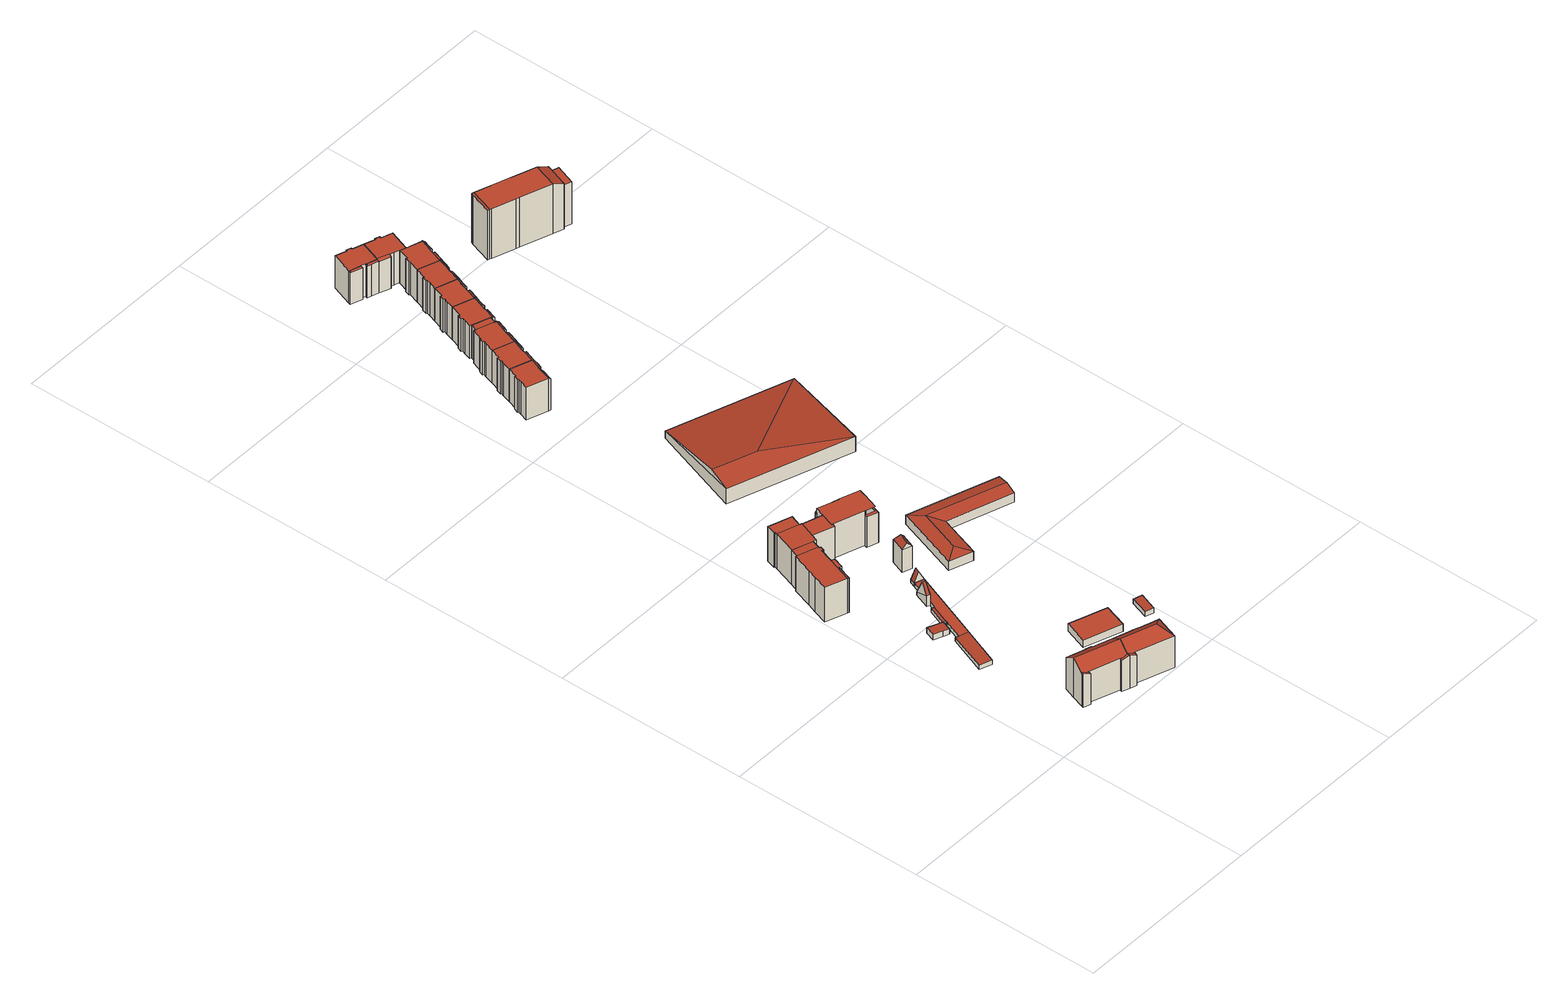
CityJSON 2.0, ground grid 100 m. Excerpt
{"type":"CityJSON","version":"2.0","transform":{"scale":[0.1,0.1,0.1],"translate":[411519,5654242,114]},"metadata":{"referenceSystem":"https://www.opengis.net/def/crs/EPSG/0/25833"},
"CityObjects":{
"building1":{"type":"Building","attributes":{"Gemeindeschluessel":14612000,"Geometrietyp2DReferenz":"3000","function":"31001_9998","roofType":"9999"},"children":["building1-1","building1-2","building1-3"]},
"building1-1":{"type":"BuildingPart","attributes":{"Dachtyp_tdc":"tdcGableRoof","Dachneigung":35.06,"QualitaetDacherkennung":77,"Geometrietyp2DReferenz":"3000","measuredHeight":22.81,"roofType":"3100"},"parents":["building1"],"geometry":[{"type":"MultiSurface","lod":"2","boundaries":[[[0,1,2,3]],[[1,4,5,2]],[[4,6,7,5]],[[6,8,9,7]],[[8,10,11,9]],[[10,12,13,11]],[[12,14,15,13]],[[14,16,17,15]],[[16,18,19,17]],[[20,21,22,23,24,25]],[[16,14,12,10,8,6,4,1]],[[1,0,26,21,20,27,18,16]],[[23,3,2,5,7,9,11,13,15,17,19,24]]],"semantics":{"surfaces":[{"type":"WallSurface"},{"type":"RoofSurface"},{"type":"GroundSurface"}],"values":[0,0,0,0,0,0,0,0,0,0,1,1,2]}}]},
"building1-2":{"type":"BuildingPart","attributes":{"Dachtyp_tdc":"tdcPolyFlatRoof","Dachneigung":21.96,"QualitaetDacherkennung":33,"Geometrietyp2DReferenz":"3000","measuredHeight":19.22,"roofType":"2100"},"parents":["building1"],"geometry":[{"type":"MultiSurface","lod":"2","boundaries":[[[28,29,30,31]],[[29,25,24,30]],[[32,28,31,19,18]],[[32,27,25,29,28]],[[31,30,24,19]]],"semantics":{"surfaces":[{"type":"WallSurface"},{"type":"RoofSurface"},{"type":"GroundSurface"}],"values":[0,0,0,1,2]}}]},
"building1-3":{"type":"BuildingPart","attributes":{"Dachtyp_tdc":"tdcPolyFlatRoof","Dachneigung":22.12,"QualitaetDacherkennung":29,"Geometrietyp2DReferenz":"3000","measuredHeight":19.28,"roofType":"2100"},"parents":["building1"],"geometry":[{"type":"MultiSurface","lod":"2","boundaries":[[[22,33,34,23]],[[33,35,36,34]],[[35,37,0,3,36]],[[35,33,22,26,37]],[[3,23,34,36]]],"semantics":{"surfaces":[{"type":"WallSurface"},{"type":"RoofSurface"},{"type":"GroundSurface"}],"values":[0,0,0,1,2]}}]},
"building2":{"type":"Building","attributes":{"Dachtyp_tdc":"tdcPolyFlatRoof","Gemeindeschluessel":14612000,"Dachneigung":2.84,"QualitaetDacherkennung":76,"Geometrietyp2DReferenz":"3000","measuredHeight":3.27,"function":"31001_2463","roofType":"2100"},"geometry":[{"type":"Solid","lod":"2","boundaries":[[[[38,39,40,41]],[[39,42,43,40]],[[42,44,45,43]],[[44,46,47,45]],[[46,38,41,47]],[[46,44,42,39,38]],[[41,40,43,45,47]]]],"semantics":{"surfaces":[{"type":"WallSurface"},{"type":"RoofSurface"},{"type":"GroundSurface"}],"values":[[0,0,0,0,0,1,2]]}}]},
"building3":{"type":"Building","attributes":{"Gemeindeschluessel":14612000,"Geometrietyp2DReferenz":"3000","function":"31001_2463","roofType":"9999"},"children":["building3-1","building3-2","building3-3","building3-4"]},
"building3-1":{"type":"BuildingPart","attributes":{"Dachtyp_tdc":"tdcPolyFlatRoof","Dachneigung":4.06,"QualitaetDacherkennung":50,"Geometrietyp2DReferenz":"3000","measuredHeight":2.17,"roofType":"2100"},"parents":["building3"],"geometry":[{"type":"MultiSurface","lod":"2","boundaries":[[[48,49,50,51]],[[49,52,53,50]],[[52,54,55,53]],[[54,56,57,55]],[[56,58,59,57]],[[60,48,51,61]],[[60,58,56,54,52,49,48]],[[51,50,53,55,57,59,61]]],"semantics":{"surfaces":[{"type":"WallSurface"},{"type":"RoofSurface"},{"type":"GroundSurface"}],"values":[0,0,0,0,0,0,1,2]}}]},
"building3-2":{"type":"BuildingPart","attributes":{"Dachtyp_tdc":"tdcPolyFlatRoof","Dachneigung":2.86,"QualitaetDacherkennung":88,"Geometrietyp2DReferenz":"3000","measuredHeight":2.48,"roofType":"2100"},"parents":["building3"],"geometry":[{"type":"MultiSurface","lod":"2","boundaries":[[[62,63,64,65]],[[63,66,67,64]],[[68,69,70,71]],[[68,72,73,69]],[[72,62,65,73]],[[72,68,71,74,66,63,62]],[[65,64,67,70,69,73]]],"semantics":{"surfaces":[{"type":"WallSurface"},{"type":"RoofSurface"},{"type":"GroundSurface"}],"values":[0,0,0,0,0,1,2]}}]},
"building3-3":{"type":"BuildingPart","attributes":{"Dachtyp_tdc":"tdcGableRoof","Dachneigung":63.69,"QualitaetDacherkennung":4,"Geometrietyp2DReferenz":"3000","measuredHeight":11.16,"roofType":"3100"},"parents":["building3"],"geometry":[{"type":"MultiSurface","lod":"2","boundaries":[[[75,76,77,78]],[[76,79,80,77]],[[76,75,81]],[[82,83,79,84]],[[75,82,84,81]],[[79,76,81,84]],[[85,78,77,80]],[[82,75,78,85,86]]],"semantics":{"surfaces":[{"type":"WallSurface"},{"type":"RoofSurface"},{"type":"GroundSurface"}],"values":[0,0,0,0,1,1,2,0]}}]},
"building3-4":{"type":"BuildingPart","attributes":{"Dachtyp_tdc":"tdcPolyFlatRoof","Dachneigung":2.64,"QualitaetDacherkennung":63,"Geometrietyp2DReferenz":"3000","measuredHeight":2.46,"roofType":"2100"},"parents":["building3"],"geometry":[{"type":"MultiSurface","lod":"2","boundaries":[[[87,51,67,66]],[[87,88,60,61,51]],[[89,90,57,59,58]],[[90,86,85,57]],[[91,80,79]],[[91,92,93,80]],[[92,94,95,93]],[[94,96,97,95]],[[96,71,70,97]],[[71,96,94,92,91,83,86,90,89,88,87,66,74]],[[67,51,61,59,57,85,80,93,95,97,70]]],"semantics":{"surfaces":[{"type":"WallSurface"},{"type":"RoofSurface"},{"type":"GroundSurface"}],"values":[0,0,0,0,0,0,0,0,0,1,2]}}]},
"building4":{"type":"Building","attributes":{"Gemeindeschluessel":14612000,"Geometrietyp2DReferenz":"3000","function":"31001_9998","roofType":"9999"},"children":["building4-1","building4-2"]},
"building4-1":{"type":"BuildingPart","attributes":{"Dachtyp_tdc":"tdcPolyFlatRoof","Dachneigung":21.98,"QualitaetDacherkennung":33,"Geometrietyp2DReferenz":"3000","measuredHeight":19.22,"roofType":"2100"},"parents":["building4"],"geometry":[{"type":"MultiSurface","lod":"2","boundaries":[[[98,99,100,101]],[[99,28,31,100]],[[28,102,103,104,31]],[[28,99,98,105,102]],[[104,101,100,31]]],"semantics":{"surfaces":[{"type":"WallSurface"},{"type":"RoofSurface"},{"type":"GroundSurface"}],"values":[0,0,0,1,2]}}]},
"building4-2":{"type":"BuildingPart","attributes":{"Dachtyp_tdc":"tdcHipAndGableRoof","Dachneigung":34.93,"QualitaetDacherkennung":73,"Geometrietyp2DReferenz":"3000","measuredHeight":22.81,"roofType":"5000"},"parents":["building4"],"geometry":[{"type":"MultiSurface","lod":"2","boundaries":[[[16,14,15,17]],[[14,106,107,15]],[[106,108,109,107]],[[108,110,111,109]],[[110,112,113,111]],[[112,114,115,113]],[[114,116,117,115]],[[116,118,119,117]],[[118,120,98,101,119]],[[103,16,17,104]],[[118,116,121]],[[116,114,112,110,108,106,14,16,121]],[[16,103,105,120,118,121]],[[17,15,107,109,111,113,115,117,119,101,104]]],"semantics":{"surfaces":[{"type":"WallSurface"},{"type":"RoofSurface"},{"type":"GroundSurface"}],"values":[0,0,0,0,0,0,0,0,0,0,1,1,1,2]}}]},
"building5":{"type":"Building","attributes":{"Gemeindeschluessel":14612000,"Geometrietyp2DReferenz":"3000","function":"31001_9998","roofType":"9999"},"children":["building5-1","building5-2","building5-3","building5-4","building5-5","building5-6","building5-7","building5-8","building5-9","building5-10"]},
"building5-1":{"type":"BuildingPart","attributes":{"Dachtyp_tdc":"tdcPolyFlatRoof","Dachneigung":0,"QualitaetDacherkennung":42,"Geometrietyp2DReferenz":"3000","measuredHeight":19.87,"roofType":"1000"},"parents":["building5"],"geometry":[{"type":"MultiSurface","lod":"2","boundaries":[[[122,123,124,125]],[[126,127,128,129]],[[127,130,131,128]],[[130,132,133,131]],[[132,122,125,133]],[[132,130,127,126,123,122]],[[125,124,129,128,131,133]]],"semantics":{"surfaces":[{"type":"WallSurface"},{"type":"RoofSurface"},{"type":"GroundSurface"}],"values":[0,0,0,0,0,1,2]}}]},
"building5-2":{"type":"BuildingPart","attributes":{"Dachtyp_tdc":"tdcPolyFlatRoof","Dachneigung":0,"QualitaetDacherkennung":76,"Geometrietyp2DReferenz":"3000","measuredHeight":19.95,"roofType":"1000"},"parents":["building5"],"geometry":[{"type":"MultiSurface","lod":"2","boundaries":[[[134,135,136,137]],[[135,138,139,140,136]],[[141,142,143,144,145]],[[142,146,147,143]],[[146,134,137,147]],[[146,142,141,138,135,134]],[[137,136,140,144,143,147]]],"semantics":{"surfaces":[{"type":"WallSurface"},{"type":"RoofSurface"},{"type":"GroundSurface"}],"values":[0,0,0,0,0,1,2]}}]},
"building5-3":{"type":"BuildingPart","attributes":{"Dachtyp_tdc":"tdcPolyFlatRoof","Dachneigung":0,"QualitaetDacherkennung":43,"Geometrietyp2DReferenz":"3000","measuredHeight":19.89,"roofType":"1000"},"parents":["building5"],"geometry":[{"type":"MultiSurface","lod":"2","boundaries":[[[139,148,149,140]],[[148,150,151,149]],[[150,152,153,151]],[[152,154,155,153]],[[154,156,157,155]],[[158,159,160,161]],[[158,162,163,159]],[[162,164,165,163]],[[164,166,167,165]],[[166,145,144,167]],[[145,166,164,162,158,161,156,154,152,150,148,139]],[[140,149,151,153,155,157,160,159,163,165,167,144]]],"semantics":{"surfaces":[{"type":"WallSurface"},{"type":"RoofSurface"},{"type":"GroundSurface"}],"values":[0,0,0,0,0,0,0,0,0,0,1,2]}}]},
"building5-4":{"type":"BuildingPart","attributes":{"Dachtyp_tdc":"tdcPolyFlatRoof","Dachneigung":0,"QualitaetDacherkennung":43,"Geometrietyp2DReferenz":"3000","measuredHeight":19.87,"roofType":"1000"},"parents":["building5"],"geometry":[{"type":"MultiSurface","lod":"2","boundaries":[[[168,169,170,171]],[[169,172,173,170]],[[174,175,176,177]],[[174,172,169,168,178,175]],[[176,179,171,170,173,177]]],"semantics":{"surfaces":[{"type":"WallSurface"},{"type":"RoofSurface"},{"type":"GroundSurface"}],"values":[0,0,0,1,2]}}]},
"building5-5":{"type":"BuildingPart","attributes":{"Dachtyp_tdc":"tdcFreeFormRoof","Dachneigung":63.16,"QualitaetDacherkennung":35,"Geometrietyp2DReferenz":"3000","measuredHeight":18.07,"roofType":"5000"},"parents":["building5"],"geometry":[{"type":"MultiSurface","lod":"2","boundaries":[[[180,181,182,183]],[[180,183,184]],[[181,180,184,185]],[[186,187,188,189]],[[184,183,187,186]],[[183,182,188,187]],[[182,185,189,188]],[[181,185,182]]],"semantics":{"surfaces":[{"type":"RoofSurface"},{"type":"WallSurface"},{"type":"GroundSurface"}],"values":[0,1,0,2,1,1,1,0]}}]},
"building5-6":{"type":"BuildingPart","attributes":{"Dachtyp_tdc":"tdcPolyFlatRoof","Dachneigung":0,"QualitaetDacherkennung":29,"Geometrietyp2DReferenz":"3000","measuredHeight":17.61,"roofType":"1000"},"parents":["building5"],"geometry":[{"type":"MultiSurface","lod":"2","boundaries":[[[190,191,192,193]],[[191,194,195,192]],[[194,196,197,195]],[[196,198,199,197]],[[198,196,194,191,190]],[[193,192,195,197,199]]],"semantics":{"surfaces":[{"type":"WallSurface"},{"type":"RoofSurface"},{"type":"GroundSurface"}],"values":[0,0,0,0,1,2]}}]},
"building5-7":{"type":"BuildingPart","attributes":{"Dachtyp_tdc":"tdcPolyFlatRoof","Dachneigung":0,"QualitaetDacherkennung":65,"Geometrietyp2DReferenz":"3000","measuredHeight":19.89,"roofType":"1000"},"parents":["building5"],"geometry":[{"type":"MultiSurface","lod":"2","boundaries":[[[156,200,201,157]],[[202,161,160,203]],[[161,202,200,156]],[[157,201,203,160]]],"semantics":{"surfaces":[{"type":"WallSurface"},{"type":"RoofSurface"},{"type":"GroundSurface"}],"values":[0,0,1,2]}}]},
"building5-8":{"type":"BuildingPart","attributes":{"Dachtyp_tdc":"tdcPolyFlatRoof","Dachneigung":0,"QualitaetDacherkennung":63,"Geometrietyp2DReferenz":"3000","measuredHeight":19.95,"roofType":"1000"},"parents":["building5"],"geometry":[{"type":"MultiSurface","lod":"2","boundaries":[[[204,205,190,193,189,185]],[[206,207,208,209,199,198]],[[210,211,168,171,212,213]],[[214,215,184,186,176,175]],[[214,216,211,210,217,207,206,205,204,215]],[[186,189,193,199,209,218,212,171,179,176]]],"semantics":{"surfaces":[{"type":"WallSurface"},{"type":"RoofSurface"},{"type":"GroundSurface"}],"values":[0,0,0,0,1,2]}}]},
"building5-9":{"type":"BuildingPart","attributes":{"Dachtyp_tdc":"tdcPolyFlatRoof","Dachneigung":0,"QualitaetDacherkennung":65,"Geometrietyp2DReferenz":"3000","measuredHeight":19.96,"roofType":"1000"},"parents":["building5"],"geometry":[{"type":"MultiSurface","lod":"2","boundaries":[[[219,220,126,129,201,200]],[[221,222,174,177,124,123]],[[223,224,225,173,172]],[[224,226,202,203,225]],[[226,224,223,222,221,220,219]],[[201,129,124,177,173,225,203]]],"semantics":{"surfaces":[{"type":"WallSurface"},{"type":"RoofSurface"},{"type":"GroundSurface"}],"values":[0,0,0,0,1,2]}}]},
"building5-10":{"type":"BuildingPart","attributes":{"Dachtyp_tdc":"tdcPolyFlatRoof","Dachneigung":0,"QualitaetDacherkennung":24,"Geometrietyp2DReferenz":"3000","measuredHeight":17.61,"roofType":"1000"},"parents":["building5"],"geometry":[{"type":"MultiSurface","lod":"2","boundaries":[[[227,213,212,228]],[[208,229,230,209]],[[229,231,232,230]],[[231,227,228,232]],[[231,229,208,233,213,227]],[[228,212,218,209,230,232]]],"semantics":{"surfaces":[{"type":"WallSurface"},{"type":"RoofSurface"},{"type":"GroundSurface"}],"values":[0,0,0,0,1,2]}}]},
"building6":{"type":"Building","attributes":{"Dachtyp_tdc":"tdcGableRoof","Gemeindeschluessel":14612000,"Dachneigung":68.28,"QualitaetDacherkennung":8,"Geometrietyp2DReferenz":"3000","measuredHeight":7.59,"function":"31001_9998","roofType":"3100"},"geometry":[{"type":"Solid","lod":"2","boundaries":[[[[234,235,236,237]],[[235,238,239,236]],[[238,94,240,239]],[[94,234,237,240]],[[238,235,241]],[[234,94,242]],[[235,234,242,241]],[[94,238,241,242]],[[237,236,239,240]]]],"semantics":{"surfaces":[{"type":"WallSurface"},{"type":"RoofSurface"},{"type":"GroundSurface"}],"values":[[0,0,0,0,0,0,1,1,2]]}}]},
"building7":{"type":"Building","attributes":{"Dachtyp_tdc":"tdcPolyFlatRoof","Gemeindeschluessel":14612000,"Dachneigung":0,"QualitaetDacherkennung":39,"Geometrietyp2DReferenz":"3000","measuredHeight":4.25,"function":"31001_9998","roofType":"1000"},"geometry":[{"type":"Solid","lod":"2","boundaries":[[[[243,244,245,246]],[[244,247,248,245]],[[247,249,250,248]],[[249,243,246,250]],[[249,247,244,243]],[[246,245,248,250]]]],"semantics":{"surfaces":[{"type":"WallSurface"},{"type":"RoofSurface"},{"type":"GroundSurface"}],"values":[[0,0,0,0,1,2]]}}]},
"building8":{"type":"Building","attributes":{"Dachtyp_tdc":"tdcFreeFormRoof","Gemeindeschluessel":14612000,"Dachneigung":50.84,"QualitaetDacherkennung":5,"Geometrietyp2DReferenz":"3000","measuredHeight":16.17,"function":"31001_9998","roofType":"5000"},"geometry":[{"type":"Solid","lod":"2","boundaries":[[[[251,252,253,254]],[[252,255,256,253]],[[255,257,258,256]],[[257,251,254,258]],[[259,257,255]],[[260,259,255,252]],[[260,252,251]],[[259,260,251,257]],[[254,253,256,258]]]],"semantics":{"surfaces":[{"type":"WallSurface"},{"type":"RoofSurface"},{"type":"GroundSurface"}],"values":[[0,0,0,0,0,1,1,1,2]]}}]},
"building9":{"type":"Building","attributes":{"Dachtyp_tdc":"tdcPolyFlatRoof","Gemeindeschluessel":14612000,"Dachneigung":0,"QualitaetDacherkennung":42,"Geometrietyp2DReferenz":"3000","measuredHeight":3.91,"function":"31001_9998","roofType":"1000"},"geometry":[{"type":"Solid","lod":"2","boundaries":[[[[261,262,263,264]],[[262,265,266,263]],[[265,267,268,266]],[[267,269,270,268]],[[269,271,272,270]],[[271,273,274,272]],[[273,275,276,274]],[[275,261,264,276]],[[275,273,271,269,267,265,262,261]],[[264,263,266,268,270,272,274,276]]]],"semantics":{"surfaces":[{"type":"WallSurface"},{"type":"RoofSurface"},{"type":"GroundSurface"}],"values":[[0,0,0,0,0,0,0,0,1,2]]}}]},
"building10":{"type":"Building","attributes":{"Dachtyp_tdc":"tdcPolyFlatRoof","Gemeindeschluessel":14612000,"Dachneigung":5.06,"QualitaetDacherkennung":62,"Geometrietyp2DReferenz":"3000","measuredHeight":3.01,"function":"31001_9998","roofType":"2100"},"geometry":[{"type":"Solid","lod":"2","boundaries":[[[[277,278,279,280]],[[278,281,282,279]],[[281,283,284,282]],[[283,277,280,284]],[[283,281,278,277]],[[280,279,282,284]]]],"semantics":{"surfaces":[{"type":"WallSurface"},{"type":"RoofSurface"},{"type":"GroundSurface"}],"values":[[0,0,0,0,1,2]]}}]},
"building11":{"type":"Building","attributes":{"Gemeindeschluessel":14612000,"Geometrietyp2DReferenz":"3000","function":"31001_9998","roofType":"9999"},"children":["building11-1","building11-2","building11-3"]},
"building11-1":{"type":"BuildingPart","attributes":{"Dachtyp_tdc":"tdcPolyFlatRoof","Dachneigung":46.81,"QualitaetDacherkennung":50,"Geometrietyp2DReferenz":"3000","measuredHeight":19.38,"roofType":"2100"},"parents":["building11"],"geometry":[{"type":"MultiSurface","lod":"2","boundaries":[[[285,286,287,288,289]],[[286,290,291,287]],[[290,292,293,294,291]],[[292,290,286,285]],[[288,287,291,294]]],"semantics":{"surfaces":[{"type":"WallSurface"},{"type":"RoofSurface"},{"type":"GroundSurface"}],"values":[0,0,0,1,2]}}]},
"building11-2":{"type":"BuildingPart","attributes":{"Dachtyp_tdc":"tdcPolyFlatRoof","Dachneigung":0,"QualitaetDacherkennung":84,"Geometrietyp2DReferenz":"3000","measuredHeight":18.9,"roofType":"1000"},"parents":["building11"],"geometry":[{"type":"MultiSurface","lod":"2","boundaries":[[[295,289,288,296,297]],[[293,298,299,294]],[[298,300,301,299]],[[300,302,303,301]],[[302,304,305,303]],[[304,306,307,305]],[[306,308,309,307]],[[308,310,311,309]],[[310,312,313,311]],[[312,314,313]],[[312,310,308,306,304,302,300,298,293,289,295]],[[296,288,294,299,301,303,305,307,309,311,313]]],"semantics":{"surfaces":[{"type":"WallSurface"},{"type":"RoofSurface"},{"type":"GroundSurface"}],"values":[0,0,0,0,0,0,0,0,0,0,1,2]}}]},
"building11-3":{"type":"BuildingPart","attributes":{"Dachtyp_tdc":"tdcPolyFlatRoof","Dachneigung":4.89,"QualitaetDacherkennung":48,"Geometrietyp2DReferenz":"3000","measuredHeight":18.56,"roofType":"2100"},"parents":["building11"],"geometry":[{"type":"MultiSurface","lod":"2","boundaries":[[[314,315,316,313]],[[315,317,318,316]],[[317,319,320,318]],[[319,297,296,320]],[[319,317,315,314,297]],[[296,313,316,318,320]]],"semantics":{"surfaces":[{"type":"WallSurface"},{"type":"RoofSurface"},{"type":"GroundSurface"}],"values":[0,0,0,0,1,2]}}]},
"building12":{"type":"Building","attributes":{"name":"Hochschule für Technik und Wirtschaft Dresden","Dachtyp_tdc":"tdcFreeFormRoof","Gemeindeschluessel":14612000,"Dachneigung":13.19,"QualitaetDacherkennung":91,"Geometrietyp2DReferenz":"3000","measuredHeight":6.65,"function":"31001_3023","roofType":"5000"},"geometry":[{"type":"Solid","lod":"2","boundaries":[[[[321,322,323,324]],[[322,325,326,323]],[[327,328,322,321]],[[327,321,329]],[[330,328,327,329,331]],[[332,330,331,333]],[[332,333,325]],[[328,330,332,325,322]],[[326,334,335,336,324,323]],[[325,333,334,326]],[[333,331,335,334]],[[331,329,336,335]],[[329,321,324,336]]]],"semantics":{"surfaces":[{"type":"WallSurface"},{"type":"RoofSurface"},{"type":"GroundSurface"}],"values":[[0,0,1,1,1,1,0,1,2,0,0,0,0]]}}]},
"building13":{"type":"Building","attributes":{"Gemeindeschluessel":14612000,"Geometrietyp2DReferenz":"3000","function":"31001_9998","roofType":"9999"},"children":["building13-1","building13-2","building13-3"]},
"building13-1":{"type":"BuildingPart","attributes":{"Dachtyp_tdc":"tdcPolyFlatRoof","Dachneigung":5.37,"QualitaetDacherkennung":50,"Geometrietyp2DReferenz":"3000","measuredHeight":18.57,"roofType":"2100"},"parents":["building13"],"geometry":[{"type":"MultiSurface","lod":"2","boundaries":[[[337,315,316,338]],[[315,314,313,316]],[[339,337,338,340]],[[339,314,315,337]],[[338,316,313,340]]],"semantics":{"surfaces":[{"type":"WallSurface"},{"type":"RoofSurface"},{"type":"GroundSurface"}],"values":[0,0,0,1,2]}}]},
"building13-2":{"type":"BuildingPart","attributes":{"Dachtyp_tdc":"tdcPolyFlatRoof","Dachneigung":45.62,"QualitaetDacherkennung":41,"Geometrietyp2DReferenz":"3000","measuredHeight":19.52,"roofType":"2100"},"parents":["building13"],"geometry":[{"type":"MultiSurface","lod":"2","boundaries":[[[341,342,343,344,345]],[[342,346,347,343]],[[346,348,349,347]],[[348,350,351,352,349]],[[348,346,342,341,350]],[[352,344,343,347,349]]],"semantics":{"surfaces":[{"type":"WallSurface"},{"type":"RoofSurface"},{"type":"GroundSurface"}],"values":[0,0,0,0,1,2]}}]},
"building13-3":{"type":"BuildingPart","attributes":{"Dachtyp_tdc":"tdcPolyFlatRoof","Dachneigung":0,"QualitaetDacherkennung":84,"Geometrietyp2DReferenz":"3000","measuredHeight":18.9,"roofType":"1000"},"parents":["building13"],"geometry":[{"type":"MultiSurface","lod":"2","boundaries":[[[312,310,311,313,314]],[[310,353,354,311]],[[353,355,356,354]],[[355,357,358,356]],[[357,359,360,358]],[[359,361,362,360]],[[361,363,364,362]],[[363,345,344,364]],[[345,363,361,359,357,355,353,310,312,365,351]],[[352,340,313,311,354,356,358,360,362,364,344]],[[351,365,339,340,352]]],"semantics":{"surfaces":[{"type":"WallSurface"},{"type":"RoofSurface"},{"type":"GroundSurface"}],"values":[0,0,0,0,0,0,0,0,1,2,0]}}]},
"building14":{"type":"Building","attributes":{"name":"Hochschule für Technik und Wirtschaft Dresden","Dachtyp_tdc":"tdcHipAndGableRoof","Gemeindeschluessel":14612000,"Dachneigung":10.08,"QualitaetDacherkennung":5,"Geometrietyp2DReferenz":"3000","measuredHeight":10.89,"function":"31001_3023","roofType":"5000"},"geometry":[{"type":"Solid","lod":"2","boundaries":[[[[366,367,368,369]],[[367,370,371,368]],[[370,372,373,371]],[[372,366,369,373]],[[370,367,374]],[[366,372,375]],[[367,366,375,374]],[[372,370,374,375]],[[369,368,371,373]]]],"semantics":{"surfaces":[{"type":"WallSurface"},{"type":"RoofSurface"},{"type":"GroundSurface"}],"values":[[0,0,0,0,1,0,1,1,2]]}}]},
"building15":{"type":"Building","attributes":{"Gemeindeschluessel":14612000,"Geometrietyp2DReferenz":"3000","function":"31001_9998","roofType":"9999"},"children":["building15-1","building15-2","building15-3","building15-4"]},
"building15-1":{"type":"BuildingPart","attributes":{"Dachtyp_tdc":"tdcPolyFlatRoof","Dachneigung":0,"QualitaetDacherkennung":70,"Geometrietyp2DReferenz":"3000","measuredHeight":19.06,"roofType":"1000"},"parents":["building15"],"geometry":[{"type":"MultiSurface","lod":"2","boundaries":[[[376,377,378]],[[376,379,380,377]],[[379,381,382,380]],[[381,383,384,385,382]],[[383,381,379,376]],[[377,380,382,385]]],"semantics":{"surfaces":[{"type":"WallSurface"},{"type":"RoofSurface"},{"type":"GroundSurface"}],"values":[0,0,0,0,1,2]}}]},
"building15-2":{"type":"BuildingPart","attributes":{"Dachtyp_tdc":"tdcPolyFlatRoof","Dachneigung":40.43,"QualitaetDacherkennung":40,"Geometrietyp2DReferenz":"3000","measuredHeight":19.47,"roofType":"2100"},"parents":["building15"],"geometry":[{"type":"MultiSurface","lod":"2","boundaries":[[[386,387,388,389,390]],[[387,391,343,388]],[[391,392,344,343]],[[392,341,345,344]],[[392,391,387,386,341]],[[389,388,343,344]]],"semantics":{"surfaces":[{"type":"WallSurface"},{"type":"RoofSurface"},{"type":"GroundSurface"}],"values":[0,0,0,0,1,2]}}]},
"building15-3":{"type":"BuildingPart","attributes":{"Dachtyp_tdc":"tdcPolyFlatRoof","Dachneigung":39.98,"QualitaetDacherkennung":31,"Geometrietyp2DReferenz":"3000","measuredHeight":19.41,"roofType":"2100"},"parents":["building15"],"geometry":[{"type":"MultiSurface","lod":"2","boundaries":[[[393,394,395,396]],[[394,397,398,399,395]],[[400,401,402,403,404]],[[401,405,406,402]],[[405,393,396,406]],[[405,401,400,397,394,393]],[[396,395,399,403,402,406]]],"semantics":{"surfaces":[{"type":"WallSurface"},{"type":"RoofSurface"},{"type":"GroundSurface"}],"values":[0,0,0,0,0,1,2]}}]},
"building15-4":{"type":"BuildingPart","attributes":{"Dachtyp_tdc":"tdcPolyFlatRoof","Dachneigung":0,"QualitaetDacherkennung":83,"Geometrietyp2DReferenz":"3000","measuredHeight":18.92,"roofType":"1000"},"parents":["building15"],"geometry":[{"type":"MultiSurface","lod":"2","boundaries":[[[384,407,408,385]],[[407,404,403,408]],[[398,390,389,399]],[[345,363,364,344]],[[363,409,410,364]],[[409,411,412,410]],[[411,413,414,412]],[[413,415,416,414]],[[415,417,418,416]],[[417,419,420,418]],[[419,378,377,420]],[[419,417,415,413,411,409,363,345,390,398,404,407,384,378]],[[385,408,403,399,389,344,364,410,412,414,416,418,420,377]]],"semantics":{"surfaces":[{"type":"WallSurface"},{"type":"RoofSurface"},{"type":"GroundSurface"}],"values":[0,0,0,0,0,0,0,0,0,0,0,1,2]}}]},
"building16":{"type":"Building","attributes":{"Gemeindeschluessel":14612000,"Geometrietyp2DReferenz":"3000","function":"31001_9998","roofType":"9999"},"children":["building16-1","building16-2","building16-3"]},
"building16-1":{"type":"BuildingPart","attributes":{"Dachtyp_tdc":"tdcPolyFlatRoof","Dachneigung":42.52,"QualitaetDacherkennung":29,"Geometrietyp2DReferenz":"3000","measuredHeight":19.48,"roofType":"2100"},"parents":["building16"],"geometry":[{"type":"MultiSurface","lod":"2","boundaries":[[[421,422,423,424,425,426]],[[427,428,429,430,431,432]],[[425,424,429,428,433]],[[424,423,430,429]],[[423,422,431,430]],[[422,421,432,431]],[[421,426,434,427,432]]],"semantics":{"surfaces":[{"type":"RoofSurface"},{"type":"GroundSurface"},{"type":"WallSurface"}],"values":[0,1,2,2,2,2,2]}}]},
"building16-2":{"type":"BuildingPart","attributes":{"Dachtyp_tdc":"tdcPolyFlatRoof","Dachneigung":0,"QualitaetDacherkennung":81,"Geometrietyp2DReferenz":"3000","measuredHeight":18.96,"roofType":"1000"},"parents":["building16"],"geometry":[{"type":"MultiSurface","lod":"2","boundaries":[[[434,435,436,437,427]],[[438,439,382,440,441]],[[439,442,380,382]],[[442,443,444,380]],[[443,445,446,444]],[[445,447,448,446]],[[447,449,450,448]],[[449,451,452,450]],[[451,453,454,452]],[[453,455,456,454]],[[455,433,428,456]],[[455,453,451,449,447,445,443,442,439,438,435,434,433]],[[428,427,437,440,382,380,444,446,448,450,452,454,456]]],"semantics":{"surfaces":[{"type":"WallSurface"},{"type":"RoofSurface"},{"type":"GroundSurface"}],"values":[0,0,0,0,0,0,0,0,0,0,0,1,2]}}]},
"building16-3":{"type":"BuildingPart","attributes":{"Dachtyp_tdc":"tdcPolyFlatRoof","Dachneigung":24.58,"QualitaetDacherkennung":44,"Geometrietyp2DReferenz":"3000","measuredHeight":18.79,"roofType":"2100"},"parents":["building16"],"geometry":[{"type":"MultiSurface","lod":"2","boundaries":[[[457,458,459,460]],[[458,441,440,459]],[[436,457,460,437]],[[436,441,458,457]],[[460,459,440,437]]],"semantics":{"surfaces":[{"type":"WallSurface"},{"type":"RoofSurface"},{"type":"GroundSurface"}],"values":[0,0,0,1,2]}}]},
"building17":{"type":"Building","attributes":{"Gemeindeschluessel":14612000,"Geometrietyp2DReferenz":"3000","function":"31001_9998","roofType":"9999"},"children":["building17-1","building17-2","building17-3"]},
"building17-1":{"type":"BuildingPart","attributes":{"Dachtyp_tdc":"tdcPolyFlatRoof","Dachneigung":26.37,"QualitaetDacherkennung":40,"Geometrietyp2DReferenz":"3000","measuredHeight":18.81,"roofType":"2100"},"parents":["building17"],"geometry":[{"type":"MultiSurface","lod":"2","boundaries":[[[461,462,463,464]],[[465,466,467,468]],[[462,469,470,463]],[[466,461,464,467]],[[466,465,469,462,461]],[[464,463,470,468,467]]],"semantics":{"surfaces":[{"type":"WallSurface"},{"type":"RoofSurface"},{"type":"GroundSurface"}],"values":[0,0,0,0,1,2]}}]},
"building17-2":{"type":"BuildingPart","attributes":{"Dachtyp_tdc":"tdcPolyFlatRoof","Dachneigung":0,"QualitaetDacherkennung":50,"Geometrietyp2DReferenz":"3000","measuredHeight":18.59,"roofType":"1000"},"parents":["building17"],"geometry":[{"type":"MultiSurface","lod":"2","boundaries":[[[471,472,473,474]],[[472,475,430,473]],[[475,476,429,430]],[[476,475,472,471]],[[474,473,430,429]]],"semantics":{"surfaces":[{"type":"WallSurface"},{"type":"RoofSurface"},{"type":"GroundSurface"}],"values":[0,0,0,1,2]}}]},
"building17-3":{"type":"BuildingPart","attributes":{"Dachtyp_tdc":"tdcPolyFlatRoof","Dachneigung":0,"QualitaetDacherkennung":83,"Geometrietyp2DReferenz":"3000","measuredHeight":18.95,"roofType":"1000"},"parents":["building17"],"geometry":[{"type":"MultiSurface","lod":"2","boundaries":[[[477,478,471,474,470,469]],[[479,429,476]],[[479,455,456,429]],[[455,480,481,456]],[[480,482,483,481]],[[482,484,485,483]],[[484,486,487,485]],[[486,488,489,487]],[[488,490,491,489]],[[490,492,465,468,491]],[[492,490,488,486,484,482,480,455,479,478,477]],[[470,474,429,456,481,483,485,487,489,491,468]]],"semantics":{"surfaces":[{"type":"WallSurface"},{"type":"RoofSurface"},{"type":"GroundSurface"}],"values":[0,0,0,0,0,0,0,0,0,0,1,2]}}]},
"building18":{"type":"Building","attributes":{"Gemeindeschluessel":14612000,"Geometrietyp2DReferenz":"3000","function":"31001_9998","roofType":"9999"},"children":["building18-1","building18-2","building18-3"]},
"building18-1":{"type":"BuildingPart","attributes":{"Dachtyp_tdc":"tdcFreeFormRoof","Dachneigung":58.13,"QualitaetDacherkennung":10,"Geometrietyp2DReferenz":"3000","measuredHeight":19.27,"roofType":"5000"},"parents":["building18"],"geometry":[{"type":"MultiSurface","lod":"2","boundaries":[[[493,494,495,496]],[[494,497,498,495]],[[497,499,500,498]],[[501,499,497]],[[502,501,497,494]],[[502,494,493]],[[501,502,493,499]],[[496,495,498,500]]],"semantics":{"surfaces":[{"type":"WallSurface"},{"type":"RoofSurface"},{"type":"GroundSurface"}],"values":[0,0,0,1,1,1,1,2]}}]},
"building18-2":{"type":"BuildingPart","attributes":{"Dachtyp_tdc":"tdcPolyFlatRoof","Dachneigung":0,"QualitaetDacherkennung":70,"Geometrietyp2DReferenz":"3000","measuredHeight":18.79,"roofType":"1000"},"parents":["building18"],"geometry":[{"type":"MultiSurface","lod":"2","boundaries":[[[503,504,505,500]],[[504,506,507,505]],[[506,508,509,507]],[[508,510,511,509]],[[510,512,513,511]],[[512,514,515,513]],[[514,516,517,515]],[[516,518,519,520,517]],[[521,522,493,496,523,524]],[[503,500,499]],[[522,521,518,516,514,512,510,508,506,504,503]],[[505,507,509,511,513,515,517,520,523,496,500]]],"semantics":{"surfaces":[{"type":"WallSurface"},{"type":"RoofSurface"},{"type":"GroundSurface"}],"values":[0,0,0,0,0,0,0,0,0,0,1,2]}}]},
"building18-3":{"type":"BuildingPart","attributes":{"Dachtyp_tdc":"tdcFreeFormRoof","Dachneigung":58.05,"QualitaetDacherkennung":8,"Geometrietyp2DReferenz":"3000","measuredHeight":19.35,"roofType":"5000"},"parents":["building18"],"geometry":[{"type":"MultiSurface","lod":"2","boundaries":[[[519,525,526,520]],[[525,527,528,526]],[[527,529,530,528]],[[529,531,532,530]],[[531,524,523,532]],[[531,529,527,533,534]],[[527,525,519,533]],[[519,524,534,533]],[[534,524,531]],[[520,526,528,530,532,523]]],"semantics":{"surfaces":[{"type":"WallSurface"},{"type":"RoofSurface"},{"type":"GroundSurface"}],"values":[0,0,0,0,0,1,1,1,1,2]}}]},
"building19":{"type":"Building","attributes":{"Gemeindeschluessel":14612000,"Geometrietyp2DReferenz":"3000","function":"31001_9998","roofType":"9999"},"children":["building19-1","building19-2","building19-3"]},
"building19-1":{"type":"BuildingPart","attributes":{"Dachtyp_tdc":"tdcPolyFlatRoof","Dachneigung":45.02,"QualitaetDacherkennung":40,"Geometrietyp2DReferenz":"3000","measuredHeight":19.39,"roofType":"2100"},"parents":["building19"],"geometry":[{"type":"MultiSurface","lod":"2","boundaries":[[[535,536,537]],[[535,538,539,536]],[[538,540,541,539]],[[540,542,543,541]],[[542,544,545,546,543]],[[542,540,538,535,544]],[[546,536,539,541,543]]],"semantics":{"surfaces":[{"type":"WallSurface"},{"type":"RoofSurface"},{"type":"GroundSurface"}],"values":[0,0,0,0,0,1,2]}}]},
"building19-2":{"type":"BuildingPart","attributes":{"Dachtyp_tdc":"tdcPolyFlatRoof","Dachneigung":0,"QualitaetDacherkennung":83,"Geometrietyp2DReferenz":"3000","measuredHeight":18.92,"roofType":"1000"},"parents":["building19"],"geometry":[{"type":"MultiSurface","lod":"2","boundaries":[[[545,547,548,546]],[[549,492,468,550]],[[492,490,491,468]],[[490,551,552,491]],[[551,553,554,552]],[[553,555,556,554]],[[555,557,558,556]],[[557,559,560,558]],[[559,561,562,560]],[[561,537,536,562]],[[537,561,559,557,555,553,551,490,492,549,547,545]],[[546,548,550,468,491,552,554,556,558,560,562,536]]],"semantics":{"surfaces":[{"type":"WallSurface"},{"type":"RoofSurface"},{"type":"GroundSurface"}],"values":[0,0,0,0,0,0,0,0,0,0,1,2]}}]},
"building19-3":{"type":"BuildingPart","attributes":{"Dachtyp_tdc":"tdcPolyFlatRoof","Dachneigung":43.93,"QualitaetDacherkennung":33,"Geometrietyp2DReferenz":"3000","measuredHeight":19.42,"roofType":"2100"},"parents":["building19"],"geometry":[{"type":"MultiSurface","lod":"2","boundaries":[[[563,564,565,548,547]],[[564,566,467,565]],[[566,567,549,550,467]],[[567,566,564,563]],[[548,565,467,550]]],"semantics":{"surfaces":[{"type":"WallSurface"},{"type":"RoofSurface"},{"type":"GroundSurface"}],"values":[0,0,0,1,2]}}]},
"building20":{"type":"Building","attributes":{"Gemeindeschluessel":14612000,"Geometrietyp2DReferenz":"3000","function":"31001_9998","roofType":"9999"},"children":["building20-1","building20-2"]},
"building20-1":{"type":"BuildingPart","attributes":{"Dachtyp_tdc":"tdcPolyFlatRoof","Dachneigung":42.31,"QualitaetDacherkennung":13,"Geometrietyp2DReferenz":"3000","measuredHeight":19.32,"roofType":"2100"},"parents":["building20"],"geometry":[{"type":"MultiSurface","lod":"2","boundaries":[[[568,569,570,526,528]],[[571,572,573,574,575]],[[572,568,528,573]],[[572,571,569,568]],[[528,526,574,573]]],"semantics":{"surfaces":[{"type":"WallSurface"},{"type":"RoofSurface"},{"type":"GroundSurface"}],"values":[0,0,0,1,2]}}]},
"building20-2":{"type":"BuildingPart","attributes":{"Dachtyp_tdc":"tdcPolyFlatRoof","Dachneigung":0,"QualitaetDacherkennung":70,"Geometrietyp2DReferenz":"3000","measuredHeight":18.83,"roofType":"1000"},"parents":["building20"],"geometry":[{"type":"MultiSurface","lod":"2","boundaries":[[[576,577,578,579]],[[577,580,581,578]],[[570,516,517,526]],[[516,582,583,517]],[[582,584,585,583]],[[584,586,587,585]],[[586,588,589,587]],[[588,590,591,589]],[[590,592,593,591]],[[592,576,579,593]],[[592,590,588,586,584,582,516,570,575,580,577,576]],[[579,578,581,574,526,517,583,585,587,589,591,593]],[[580,575,574,581]]],"semantics":{"surfaces":[{"type":"WallSurface"},{"type":"RoofSurface"},{"type":"GroundSurface"}],"values":[0,0,0,0,0,0,0,0,0,0,1,2,0]}}]},
"building21":{"type":"Building","attributes":{"Gemeindeschluessel":14612000,"Geometrietyp2DReferenz":"3000","function":"31001_9998","roofType":"9999"},"children":["building21-1","building21-2","building21-3"]},
"building21-1":{"type":"BuildingPart","attributes":{"Dachtyp_tdc":"tdcPolyFlatRoof","Dachneigung":0,"QualitaetDacherkennung":76,"Geometrietyp2DReferenz":"3000","measuredHeight":18.91,"roofType":"1000"},"parents":["building21"],"geometry":[{"type":"MultiSurface","lod":"2","boundaries":[[[594,595,596,597,598]],[[537,536,599]],[[537,561,562,536]],[[561,600,601,562]],[[600,602,603,601]],[[602,604,605,603]],[[604,606,607,605]],[[606,577,608,607]],[[577,576,609,608]],[[576,610,611,609]],[[610,576,577,606,604,602,600,561,537,595,594]],[[598,597,536,562,601,603,605,607,608,609,611]]],"semantics":{"surfaces":[{"type":"WallSurface"},{"type":"RoofSurface"},{"type":"GroundSurface"}],"values":[0,0,0,0,0,0,0,0,0,0,1,2]}}]},
"building21-2":{"type":"BuildingPart","attributes":{"Dachtyp_tdc":"tdcPolyFlatRoof","Dachneigung":45.28,"QualitaetDacherkennung":28,"Geometrietyp2DReferenz":"3000","measuredHeight":19.44,"roofType":"2100"},"parents":["building21"],"geometry":[{"type":"MultiSurface","lod":"2","boundaries":[[[612,613,614,611,610]],[[613,615,616,614]],[[615,617,618,616]],[[617,619,594,598,618]],[[617,615,613,612,619]],[[598,611,614,616,618]]],"semantics":{"surfaces":[{"type":"WallSurface"},{"type":"RoofSurface"},{"type":"GroundSurface"}],"values":[0,0,0,0,1,2]}}]},
"building21-3":{"type":"BuildingPart","attributes":{"Dachtyp_tdc":"tdcPolyFlatRoof","Dachneigung":0,"QualitaetDacherkennung":45,"Geometrietyp2DReferenz":"3000","measuredHeight":18.5,"roofType":"1000"},"parents":["building21"],"geometry":[{"type":"MultiSurface","lod":"2","boundaries":[[[620,621,539,622]],[[621,599,536,539]],[[596,620,622,597]],[[596,599,621,620]],[[622,539,536,597]]],"semantics":{"surfaces":[{"type":"WallSurface"},{"type":"RoofSurface"},{"type":"GroundSurface"}],"values":[0,0,0,1,2]}}]},
"building22":{"type":"Building","attributes":{"Gemeindeschluessel":14612000,"Geometrietyp2DReferenz":"3000","function":"31001_9998","roofType":"9999"},"children":["building22-1","building22-2","building22-3"]},
"building22-1":{"type":"BuildingPart","attributes":{"Dachtyp_tdc":"tdcPolyFlatRoof","Dachneigung":0,"QualitaetDacherkennung":52,"Geometrietyp2DReferenz":"3000","measuredHeight":24.38,"roofType":"1000"},"parents":["building22"],"geometry":[{"type":"MultiSurface","lod":"2","boundaries":[[[623,624,625,626]],[[624,627,628,625]],[[627,629,630,628]],[[629,627,624,623]],[[626,625,628,630]]],"semantics":{"surfaces":[{"type":"WallSurface"},{"type":"RoofSurface"},{"type":"GroundSurface"}],"values":[0,0,0,1,2]}}]},
"building22-2":{"type":"BuildingPart","attributes":{"Dachtyp_tdc":"tdcCutGableRoof","Dachneigung":0.07,"QualitaetDacherkennung":49,"Geometrietyp2DReferenz":"3000","measuredHeight":28.66,"roofType":"9999"},"parents":["building22"],"geometry":[{"type":"MultiSurface","lod":"2","boundaries":[[[631,632,633,634,635]],[[632,636,637,633]],[[636,638,626,637]],[[638,639,623,626]],[[640,641,630,629]],[[641,642,643,630]],[[642,644,645,643]],[[644,646,647,645]],[[646,648,649,647]],[[648,650,651,649]],[[650,652,653,651]],[[652,654,655,653]],[[654,656,657,655]],[[656,658,659,657]],[[658,660,661,659]],[[660,662,663,661]],[[662,664,665,663]],[[664,666,665]],[[660,658,656,654,652]],[[644,642,641,640,639,638,636,632]],[[652,650,648,646,644,632,631,664,662,660]],[[634,633,637,626,630,643,645,647,649,651,653,655,657,659,661,663,665]]],"semantics":{"surfaces":[{"type":"WallSurface"},{"type":"RoofSurface"},{"type":"GroundSurface"}],"values":[0,0,0,0,0,0,0,0,0,0,0,0,0,0,0,0,0,0,1,1,1,2]}}]},
"building22-3":{"type":"BuildingPart","attributes":{"Dachtyp_tdc":"tdcPolyFlatRoof","Dachneigung":0,"QualitaetDacherkennung":37,"Geometrietyp2DReferenz":"3000","measuredHeight":5.05,"roofType":"1000"},"parents":["building22"],"geometry":[{"type":"MultiSurface","lod":"2","boundaries":[[[667,668,669,670]],[[668,671,672,669]],[[671,673,674,672]],[[673,635,634,674]],[[666,667,670,665]],[[666,635,673,671,668,667]],[[670,669,672,674,634,665]]],"semantics":{"surfaces":[{"type":"WallSurface"},{"type":"RoofSurface"},{"type":"GroundSurface"}],"values":[0,0,0,0,0,1,2]}}]}
},
"vertices":[
[301,152,192],[321,214,238],[321,214,10],[301,152,10],[341,273,195],[341,273,10],[439,240,195],[439,240,10],[441,247,190],[441,247,10],[468,238,190],[468,238,10],[466,231,195],[466,231,10],[566,198,195],[566,198,10],[546,139,238],[546,139,10],[525,77,192],[525,77,10],[488,89,192],[338,140,192],[338,140,187],[338,140,10],[488,89,10],[488,89,187],[326,144,192],[501,85,192],
[520,64,202],[484,77,187],[484,77,10],[520,64,10],[525,77,202],
[334,128,187],[334,128,10],[297,140,203],[297,140,10],[301,152,203],
[212,916,48],[230,967,48],[230,967,16],[212,916,16],[307,939,44],[307,939,16],[289,888,44],[289,888,16],[259,899,46],[259,899,16],
[322,931,37],[325,938,37],[325,938,16],[322,931,16],[310,943,36],[310,943,16],[348,1042,36],[348,1042,16],[362,1036,37],[362,1036,16],[363,1036,37],[363,1036,16],[323,931,37],[323,931,16],
[194,641,37],[270,839,37],[270,839,16],[194,641,16],[285,833,38],[285,833,16],[256,619,40],[256,619,16],[332,815,16],[332,815,40],[256,618,40],[256,618,16],[294,829,38],
[362,1077,78],[393,1160,33],[393,1160,16],[362,1077,16],[408,1153,34],[408,1153,16],[376,1116,127],[377,1072,79],[405,1147,38],[391,1110,127],[377,1072,16],[377,1072,38],
[322,931,38],[323,931,38],[363,1036,38],[362,1036,38],[408,1153,38],[427,1203,38],[427,1203,16],[473,1185,40],[473,1185,16],[370,914,40],[370,914,16],
[561,67,187],[556,52,187],[556,52,10],[561,67,10],[525,79,202],[525,79,194],[525,79,10],[545,72,194],
[663,165,195],[663,165,10],[665,171,190],[665,171,10],[692,162,190],[692,162,10],[690,157,194],[690,157,10],[748,137,194],[748,137,10],[792,123,194],[792,123,10],[751,2,193],[751,2,10],[561,67,194],[722,80,238],
[273,1765,208],[253,1705,208],[253,1705,9],[273,1765,9],[141,1742,208],[145,1754,208],[145,1754,9],[141,1742,9],[140,1755,208],[140,1755,9],[156,1803,208],[156,1803,9],
[149,1395,209],[124,1318,209],[124,1318,9],[149,1395,9],[118,1320,209],[118,1320,208],[118,1320,9],[161,1451,209],[179,1445,209],[179,1445,9],[161,1451,9],[161,1451,208],[161,1391,209],[161,1391,9],
[8,1358,208],[8,1358,9],[33,1432,208],[33,1432,9],[49,1480,208],[49,1480,9],[83,1584,208],[83,1584,9],[88,1583,208],[88,1583,9],[193,1545,208],[193,1545,9],[194,1549,9],[194,1549,208],[201,1543,208],[201,1543,9],[194,1521,208],[194,1521,9],[185,1524,208],[185,1524,9],
[348,1596,208],[343,1581,208],[343,1581,9],[348,1596,9],[234,1617,208],[234,1617,9],[263,1702,208],[366,1668,208],[366,1668,9],[263,1702,9],[342,1598,208],[342,1598,9],
[383,1721,190],[449,1700,190],[457,1704,177],[385,1727,177],[381,1715,177],[453,1692,177],[381,1715,9],[385,1727,9],[457,1704,9],[453,1692,9],
[490,1680,185],[492,1685,185],[492,1685,9],[490,1680,9],[498,1683,185],[498,1683,9],[594,1651,185],[594,1651,9],[593,1646,185],[593,1646,9],
[102,1625,208],[102,1625,9],[207,1590,208],[207,1590,9],
[453,1692,209],[490,1680,209],[593,1646,209],[581,1612,209],[581,1612,185],[581,1612,9],[501,1545,209],[348,1596,209],[501,1545,9],[501,1545,185],[366,1668,209],[381,1715,209],[342,1598,209],[553,1528,209],[553,1528,9],
[102,1625,209],[141,1742,209],[253,1705,209],[263,1702,209],[234,1617,209],[223,1585,209],[223,1585,9],[207,1590,209],
[497,1531,185],[497,1531,9],[587,1610,185],[587,1610,9],[554,1511,185],[554,1511,9],[553,1528,185],
[427,1203,35],[437,1231,35],[437,1231,17],[427,1203,17],[484,1213,40],[484,1213,17],[473,1185,17],[459,1222,93],[448,1195,93],
[594,386,57],[634,507,57],[634,507,15],[594,386,15],[825,442,57],[825,442,15],[785,322,57],[785,322,15],
[492,1377,147],[540,1359,147],[540,1359,17],[492,1377,17],[512,1284,147],[512,1284,17],[464,1301,147],[464,1301,17],[488,1293,178],[509,1349,179],
[451,1706,51],[452,1709,51],[452,1709,12],[451,1706,12],[501,1693,51],[501,1693,12],[498,1683,51],[498,1683,12],[492,1685,51],[492,1685,12],[490,1680,51],[490,1680,12],[453,1692,51],[453,1692,12],[457,1704,51],[457,1704,12],
[958,292,50],[916,306,46],[916,306,20],[958,292,20],[948,400,46],[948,400,20],[991,386,50],[991,386,20],
[316,3220,202],[328,3216,189],[328,3216,8],[316,3220,8],[316,3220,197],[308,3157,189],[308,3157,8],[296,3160,202],[296,3160,197],[296,3160,8],
[324,3243,197],[324,3243,8],[324,3243,194],[190,3197,197],[190,3197,8],[203,3237,197],[203,3237,8],[210,3256,197],[210,3256,8],[204,3258,197],[204,3258,8],[212,3282,197],[212,3282,8],[218,3280,197],[218,3280,8],[235,3330,197],[235,3330,8],[341,3294,197],[341,3294,8],[341,3294,194],
[353,3290,193],[353,3290,8],[343,3259,193],[343,3259,8],[336,3239,193],[336,3239,8],
[617,1166,54],[729,1503,54],[729,1503,2],[617,1166,2],[1182,1353,54],[1182,1353,2],[696,1206,68],[769,1424,68],[736,1126,54],[770,1424,68],[809,1345,54],[1162,1294,68],[1142,1234,54],[1142,1234,2],[809,1345,2],[736,1126,2],
[374,3352,193],[374,3352,8],[362,3356,194],[362,3356,8],
[387,3431,203],[400,3427,190],[400,3427,8],[387,3431,8],[387,3431,197],[390,3397,190],[390,3397,8],[382,3374,190],[382,3374,8],[369,3378,203],[369,3378,197],[369,3378,8],
[249,3373,197],[249,3373,8],[255,3390,197],[255,3390,8],[249,3392,197],[249,3392,8],[258,3418,197],[258,3418,8],[264,3416,197],[264,3416,8],[281,3467,197],[281,3467,8],[362,3356,197],
[483,2657,53],[1105,2447,53],[1105,2447,13],[483,2657,13],[943,1966,100],[943,1966,13],[320,2176,100],[320,2176,13],[581,2216,122],[359,2291,122],
[339,3607,199],[339,3607,8],[339,3607,197],[350,3638,199],[350,3638,8],[440,3608,199],[440,3608,8],[429,3576,199],[429,3576,197],[429,3576,8],
[408,3492,203],[420,3488,192],[420,3488,8],[408,3492,8],[408,3492,197],[400,3427,192],[387,3431,202],
[435,3530,191],[428,3510,191],[428,3510,8],[435,3530,8],[415,3514,202],[415,3514,197],[415,3514,8],[436,3573,202],[448,3569,192],[448,3569,8],[436,3573,8],[436,3573,197],[447,3566,192],[447,3566,8],
[435,3574,197],[435,3574,8],[296,3511,197],[296,3511,8],[302,3529,197],[302,3529,8],[296,3531,197],[296,3531,8],[305,3556,197],[305,3556,8],[310,3554,197],[310,3554,8],[330,3611,197],[330,3611,8],
[485,3680,192],[492,3703,192],[505,3741,192],[495,3745,202],[494,3745,202],[474,3683,202],[474,3683,8],[494,3745,8],[495,3745,8],[505,3741,8],[492,3703,8],[485,3680,8],[494,3745,197],[474,3683,197],
[466,3661,197],[466,3661,195],[466,3661,8],[447,3605,197],[440,3608,197],[447,3605,8],[447,3605,195],[350,3638,197],[340,3642,197],[340,3642,8],[352,3678,197],[352,3678,8],[359,3698,197],[359,3698,8],[353,3700,197],[353,3700,8],[361,3724,197],[361,3724,8],[367,3722,197],[367,3722,8],[387,3781,197],[387,3781,8],
[478,3658,190],[459,3601,190],[459,3601,8],[478,3658,8],
[540,3843,190],[533,3821,190],[533,3821,8],[540,3843,8],[540,3881,196],[552,3877,190],[552,3877,8],[540,3881,8],[522,3825,196],[522,3825,8],
[513,3800,193],[524,3797,193],[524,3797,8],[513,3800,8],[505,3741,193],[495,3745,193],
[522,3825,197],[513,3800,197],[495,3745,197],[399,3818,197],[399,3818,8],[406,3838,197],[406,3838,8],[399,3840,197],[399,3840,8],[407,3865,197],[407,3865,8],[414,3863,197],[414,3863,8],[432,3917,197],[432,3917,8],[540,3881,197],
[341,4256,192],[338,4245,192],[338,4245,9],[341,4256,9],[277,4265,192],[277,4265,9],[281,4276,192],[281,4276,9],[285,4269,201],[334,4252,202],
[281,4276,197],[318,4385,197],[318,4385,9],[356,4372,197],[356,4372,9],[376,4365,197],[376,4365,9],[378,4372,197],[378,4372,9],[401,4364,197],[401,4364,9],[399,4357,197],[399,4357,9],[455,4338,197],[455,4338,9],[418,4230,197],[418,4230,192],[418,4230,9],[363,4248,197],[341,4256,197],[363,4248,9],[363,4248,192],
[418,4229,192],[418,4229,9],[414,4218,192],[414,4218,9],[380,4229,192],[380,4229,9],[359,4237,192],[359,4237,9],[410,4226,202],[367,4240,202],
[587,4017,202],[587,4017,8],[587,4017,197],[598,4014,189],[598,4014,8],[587,3979,190],[587,3979,8],[579,3957,189],[579,3957,8],[568,3961,202],[568,3961,197],[568,3961,8],
[560,3938,197],[560,3938,8],[541,3881,197],[541,3881,8],[445,3953,197],[445,3953,8],[452,3975,197],[452,3975,8],[445,3977,197],[445,3977,8],[453,4001,197],[453,4001,8],[460,3999,197],[460,3999,8],[479,4054,197],[479,4054,8],
[560,3938,202],[571,3934,191],[571,3934,8],[552,3877,191],[541,3881,202],
[414,4218,191],[418,4229,202],[418,4229,197],[476,4208,201],[473,4198,191],[473,4198,9],[476,4208,9],[476,4208,197],
[555,4182,197],[525,4192,197],[525,4192,9],[555,4182,9],[498,4201,197],[498,4201,9],[491,4326,197],[491,4326,9],[513,4318,197],[513,4318,9],[515,4324,197],[515,4324,9],[538,4317,197],[538,4317,9],[535,4308,197],[535,4308,9],[592,4289,197],[592,4289,9],
[613,4096,197],[606,4075,197],[606,4075,193],[606,4075,8],[613,4096,8],[587,4017,193],[497,4109,197],[497,4109,8],[492,4111,197],[492,4111,8],[500,4137,197],[500,4137,8],[506,4135,197],[506,4135,8],[525,4192,8],[555,4182,8],[633,4156,197],[633,4156,8],
[633,4156,202],[645,4152,190],[645,4152,8],[633,4116,190],[633,4116,8],[625,4092,190],[625,4092,8],[613,4096,202],
[618,4071,193],[598,4014,193],[618,4071,8],
[1292,3986,250],[1337,3971,250],[1337,3971,6],[1292,3986,6],[1301,3868,250],[1301,3868,6],[1257,3883,250],[1257,3883,6],
[1115,4059,293],[1243,4015,293],[1243,4015,6],[1115,4059,6],[1115,4059,57],[1296,3998,269],[1296,3998,6],[1292,3986,268],[1292,3986,269],[1257,3883,268],[1257,3883,269],[1253,3872,268],[1253,3872,6],[1200,3890,293],[1200,3890,6],[1039,3945,293],[1039,3945,6],[1022,3950,293],[1022,3950,6],[906,3990,293],[906,3990,6],[896,3993,293],[896,3993,6],[886,3997,290],[886,3997,6],[924,4109,290],[924,4109,6],[929,4123,290],[929,4123,6],[939,4119,293],[939,4119,6],[1016,4093,293],[1016,4093,6],[1023,4090,293],[1023,4090,6],[1023,4090,57],
[1039,4136,57],[1131,4105,57],[1131,4105,6],[1039,4136,6],[1128,4096,57],[1128,4096,6],[1119,4070,57],[1119,4070,6]
]}
